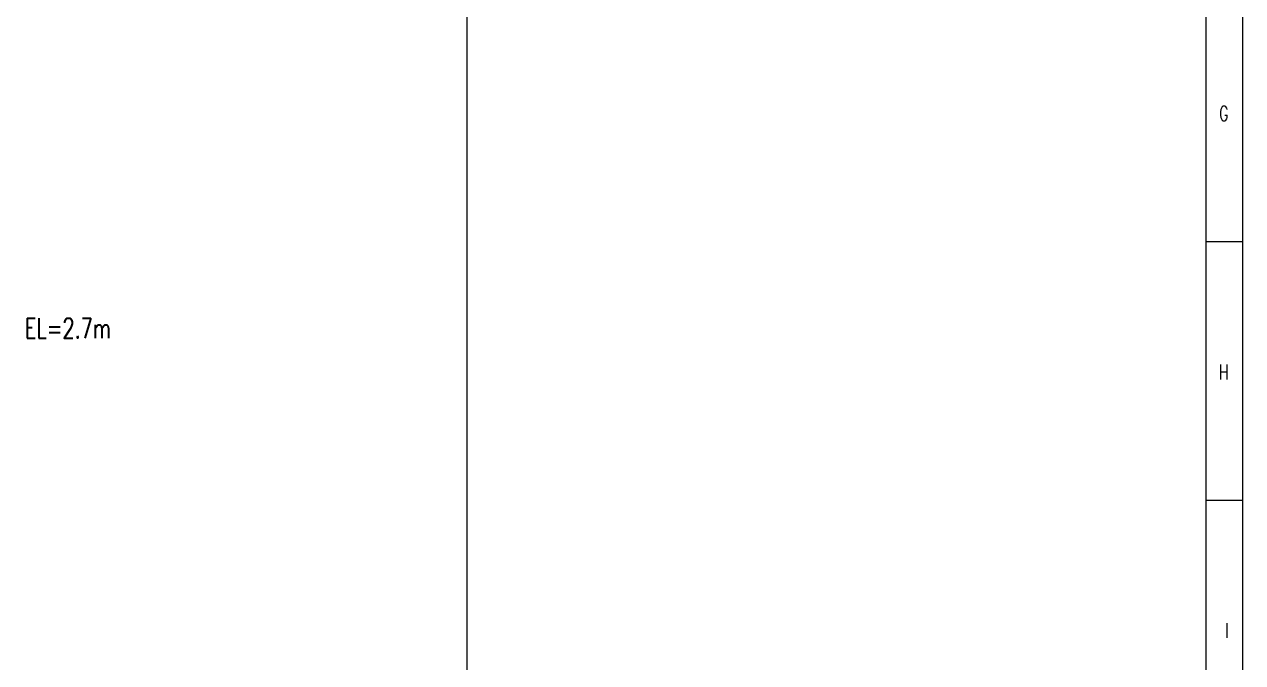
# Model space of a CAD drawing. Header units: inches. Extents: x 295136 to 296247, y 2627183 to 2627409.
# Drawn here: x 295769.2 to 295857.8, y 2627246.8 to 2627293.2 of the extents above; entities that cross this region are included whole.
import ezdxf

# ---------------------------------------------------------------- set-up
doc = ezdxf.new("R2010")
doc.units = ezdxf.units.IN
doc.header["$MEASUREMENT"] = 0
doc.layers.add('_Auto', color=7, linetype='Continuous')
doc.layers.add('TEG BORDER', color=7, linetype='Continuous')
doc.styles.add('HZTXT', font='txt_qlt.shx', dxfattribs={"width": 0.7, "bigfont": 'hztxt.shx'})
doc.styles.add('TEG BORDER', font='txt_qlt.shx', dxfattribs={"width": 0.7, "bigfont": 'hztxt.shx'})

# ---------------------------------------------------------------- blocks, each defined once
blk = doc.blocks.new('240 BORDER A2')
for p, q in [((594, 175), (589, 175)), ((594, 140), (589, 140))]:
    blk.add_line(p, q)
at = {"color": 5, "lineweight": 15}
blk.add_lwpolyline([(0, 420), (594, 420), (594, 0), (0, 0)], close=True, dxfattribs=at)
blk.add_lwpolyline([(5, 415), (589, 415), (589, 5), (5, 5)], close=True)
at = {"layer": 'TEG BORDER'}
blk.add_line((489, 116), (489, 415), dxfattribs=at)
at = {"char_height": 2, "width": 2, "attachment_point": 3, "style": 'TEG BORDER'}
for s, insert in [('G', (592.09, 193.39)), ('H', (592.09, 158.39)), ('I', (592.09, 123.39))]:
    blk.add_mtext(s, dxfattribs=dict(at, insert=insert))

msp = doc.modelspace()

# ---------------------------------------------------------------- block references
at = {"xscale": 0.53690472, "yscale": 0.53690472, "zscale": 0.53690472}
msp.add_blockref('240 BORDER A2', (295538.8579, 2627183.4571), dxfattribs=at)

# ---------------------------------------------------------------- texts
at = {"layer": '_Auto', "color": 7, "style": 'HZTXT', "width": 0.7}
msp.add_text('EL=2.7m', height=1.46919, dxfattribs=at).set_placement((295769.249, 2627270.4161))

doc.saveas('drawing.dxf')
